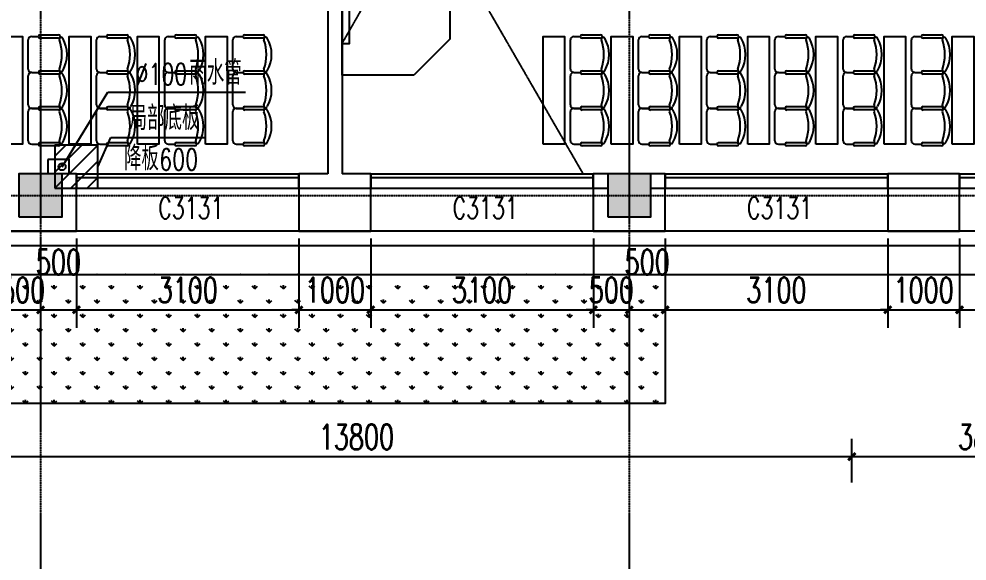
# Model space of a CAD drawing. Header units: millimetres. Extents: x 0 to 118900, y 0 to 84100.
# Drawn here: x 53398 to 66603, y 50497 to 58048 of the extents above; entities that cross this region are included whole.
import ezdxf

# ---------------------------------------------------------------- set-up
doc = ezdxf.new("R2010")
doc.units = ezdxf.units.MM
doc.linetypes.add('DASH', pattern=[0.35, 0.25, -0.1])
doc.linetypes.add('DOTE', pattern=[2.42, 2, -0.2, 0.02, -0.2])
for name, color, linetype in [('COLUMN', 2, 'Continuous'), ('DIM_LEAD', 3, 'Continuous'), ('DOTE', 1, 'DOTE'), ('EVTR', 6, 'Continuous'), ('FACADE OUTER SKIN', 6, 'Continuous'), ('FUR', 36, 'Continuous'), ('PUB_DIM', 3, 'Continuous'), ('PUB_HATCH', 8, 'Continuous'), ('PUB_TEXT', 7, 'Continuous'), ('RD-侧石线', 9, 'Continuous'), ('SEE', 5, 'Continuous'), ('STAIR', 201, 'Continuous'), ('SURFACE', 6, 'Continuous'), ('TREE4', 66, 'Continuous'), ('WALL', 2, 'Continuous'), ('WINDOW', 4, 'Continuous'), ('WINDOW_TEXT', 7, 'Continuous'), ('排水', 7, 'Continuous')]:
    doc.layers.add(name, color=color, linetype=linetype)
doc.styles.add('_TCH_DIM', font='SIMPLEX', dxfattribs={"bigfont": 'GBCBIG'})
doc.styles.add('_TCH_WINDOW', font='SIMPLEX', dxfattribs={"height": 3.5, "bigfont": 'GBCBIG'})
doc.styles.add('DIM_FONT', font='SIMPLEX', dxfattribs={"width": 0.7, "bigfont": 'GBCBIG'})
doc.dimstyles.new('_TCH_ARCH&&100', dxfattribs={"dimtxt": 350, "dimasz": 100, "dimexe": 250, "dimexo": 300, "dimgap": 100, "dimtad": 1, "dimdec": 0, "dimzin": 0, "dimdsep": 46, "dimtxsty": 'DIM_FONT', "dimblk": 'ARCHTICK', "dimcen": 0.09, "dimclrt": 7, "dimazin": 2, "dimtfac": 1, "dimtdec": 0, "dimtix": 1, "dimtmove": 2, "dimatfit": 3, "dimldrblk": 'ARCHTICK', "dimfxl": 1, "dimtolj": 1, "dimtzin": 0, "dimarcsym": 0})

# ---------------------------------------------------------------- blocks, each defined once
blk = doc.blocks.new('A$C2A1F14C1')
for p, q in [((137, 228), (351, 228)), ((0, -170), (0, 170)), ((39, 209), (117, 209)), ((351, 189), (137, 189)), ((39, -209), (117, -209)), ((137, -189), (351, -189)), ((351, -228), (137, -228))]:
    blk.add_line(p, q)
for centre, radius, start, end in [((137, 209), 19.5, 90, 270), ((351, 209), 19.5, 270, 90), ((39, 170), 39, 90, 180), ((381, 178), 21.9, 31.8908, 201.2393), ((-116, 0), 506, 340.4246, 19.5754), ((68, 0), 382, 330.2912, 29.7088), ((39, -170), 39, 180, 270), ((137, -209), 19.5, 90, 270), ((351, -209), 19.5, 270, 90), ((381, -178), 21.9, 158.7607, 328.1092)]:
    blk.add_arc(centre, radius, start, end)
blk = doc.blocks.new('80 SEATS')
at = {"layer": 'FUR'}
for points in [[(1068065, 1663756), (1068065, 1662256), (1067765, 1662256), (1067765, 1663756), (1068065, 1663756)], [(1069015, 1663756), (1069015, 1662256), (1068715, 1662256), (1068715, 1663756), (1069015, 1663756)], [(1069965, 1663756), (1069965, 1662256), (1069665, 1662256), (1069665, 1663756), (1069965, 1663756)], [(1070915, 1663756), (1070915, 1662256), (1070615, 1662256), (1070615, 1663756), (1070915, 1663756)], [(1071865, 1663756), (1071865, 1662256), (1071565, 1662256), (1071565, 1663756), (1071865, 1663756)], [(1072815, 1663756), (1072815, 1662256), (1072515, 1662256), (1072515, 1663756), (1072815, 1663756)], [(1073765, 1663756), (1073765, 1662256), (1073465, 1662256), (1073465, 1663756), (1073765, 1663756)], [(1074715, 1663756), (1074715, 1662256), (1074415, 1662256), (1074415, 1663756), (1074715, 1663756)], [(1075665, 1663756), (1075665, 1662256), (1075365, 1662256), (1075365, 1663756), (1075665, 1663756)], [(1077565, 1659332), (1077565, 1661379), (1076965, 1661379), (1076965, 1659332), (1077565, 1659332)], [(1069015, 1659356), (1069015, 1661356), (1068715, 1661356), (1068715, 1659356), (1069015, 1659356)], [(1069965, 1659356), (1069965, 1661356), (1069665, 1661356), (1069665, 1659356), (1069965, 1659356)], [(1070915, 1659356), (1070915, 1661356), (1070615, 1661356), (1070615, 1659356), (1070915, 1659356)], [(1071865, 1659356), (1071865, 1661356), (1071565, 1661356), (1071565, 1659356), (1071865, 1659356)], [(1072815, 1659356), (1072815, 1661356), (1072515, 1661356), (1072515, 1659356), (1072815, 1659356)], [(1073765, 1659356), (1073765, 1661356), (1073465, 1661356), (1073465, 1659356), (1073765, 1659356)], [(1074715, 1659356), (1074715, 1661356), (1074415, 1661356), (1074415, 1659356), (1074715, 1659356)], [(1075665, 1659356), (1075665, 1661356), (1075365, 1661356), (1075365, 1659356), (1075665, 1659356)], [(1069015, 1657456), (1069015, 1658456), (1068715, 1658456), (1068715, 1657456), (1069015, 1657456)], [(1069965, 1656956), (1069965, 1658456), (1069665, 1658456), (1069665, 1656956), (1069965, 1656956)], [(1070915, 1656956), (1070915, 1658456), (1070615, 1658456), (1070615, 1656956), (1070915, 1656956)], [(1071865, 1656956), (1071865, 1658456), (1071565, 1658456), (1071565, 1656956), (1071865, 1656956)], [(1072815, 1656956), (1072815, 1658456), (1072515, 1658456), (1072515, 1656956), (1072815, 1656956)], [(1073765, 1656956), (1073765, 1658456), (1073465, 1658456), (1073465, 1656956), (1073765, 1656956)], [(1074715, 1656956), (1074715, 1658456), (1074415, 1658456), (1074415, 1656956), (1074715, 1656956)], [(1075665, 1656956), (1075665, 1658456), (1075365, 1658456), (1075365, 1656956), (1075665, 1656956)]]:
    blk.add_lwpolyline(points, dxfattribs=at)
for points in [[(1077465, 1662794), (1078465, 1662794), (1078465, 1657917), (1077465, 1657917), (1076965, 1658417), (1076965, 1662294)], [(1078365, 1658356), (1078365, 1662356), (1078465, 1662356), (1078465, 1658356)]]:
    blk.add_lwpolyline(points, close=True, dxfattribs=at)
at = {"layer": 'SEE', "linetype": 'DASH'}
for p, q in [((1078465, 1658356), (1075117, 1664156)), ((1078465, 1662356), (1074976, 1656256))]:
    blk.add_line(p, q, dxfattribs=at)
at = {"layer": 'SEE'}
blk.add_lwpolyline([(1074765, 1658856), (1074765, 1658706), (1074365, 1658706), (1074365, 1659006), (1074765, 1659006), (1074765, 1658856), (1078365, 1659871), (1078365, 1657840)], close=True, dxfattribs=at)
at = {"layer": 'FUR', "extrusion": (0, 0, -1), "xscale": -1.198432564735413, "yscale": 1.198432445181377, "zscale": -1.198432564735413, "rotation": 180}
for p in [(-1067685, 1663506), (-1068635, 1663506), (-1069585, 1663506), (-1070535, 1663506), (-1071485, 1663506), (-1072435, 1663506), (-1073385, 1663506), (-1074335, 1663506), (-1075285, 1663506), (-1067685, 1663006), (-1068635, 1663006), (-1069585, 1663006), (-1070535, 1663006), (-1071485, 1663006), (-1072435, 1663006), (-1073385, 1663006), (-1074335, 1663006), (-1075285, 1663006), (-1067685, 1662506), (-1068635, 1662506), (-1069585, 1662506), (-1070535, 1662506), (-1071485, 1662506), (-1072435, 1662506), (-1073385, 1662506), (-1074335, 1662506), (-1075285, 1662506)]:
    blk.add_blockref('A$C2A1F14C1', p, dxfattribs=at)
at = {"layer": 'FUR', "xscale": -1.198432564735413, "yscale": 1.198432445181377, "zscale": 1.198432564735413}
for p in [(1068635, 1661106), (1069585, 1661106), (1070535, 1661106), (1071485, 1661106), (1072435, 1661106), (1073385, 1661106), (1074335, 1661106), (1075285, 1661106), (1068635, 1660606), (1069585, 1660606), (1070535, 1660606), (1071485, 1660606), (1072435, 1660606), (1073385, 1660606), (1074335, 1660606), (1075285, 1660606), (1068635, 1660106), (1069585, 1660106), (1070535, 1660106), (1071485, 1660106), (1072435, 1660106), (1073385, 1660106), (1074335, 1660106), (1075285, 1660106), (1068635, 1659629), (1069585, 1659629), (1070535, 1659629), (1071485, 1659629), (1072435, 1659629), (1073385, 1659629), (1074335, 1659629), (1075285, 1659629), (1068635, 1658206), (1069585, 1658206), (1070535, 1658206), (1071485, 1658206), (1072435, 1658206), (1073385, 1658206), (1074335, 1658206), (1075285, 1658206), (1068635, 1657706), (1069585, 1657706), (1070535, 1657706), (1071485, 1657706), (1072435, 1657706), (1073385, 1657706), (1074335, 1657706), (1075285, 1657706), (1069585, 1657206), (1070535, 1657206), (1071485, 1657206), (1072435, 1657206), (1073385, 1657206), (1074335, 1657206), (1075285, 1657206)]:
    blk.add_blockref('A$C2A1F14C1', p, dxfattribs=at)
blk = doc.blocks.new('WATER PIPE 05')
at = {"layer": 'EVTR', "ltscale": 20}
blk.add_circle((545014, 853251), 50, dxfattribs=at)
at = {"layer": 'SURFACE', "ltscale": 20}
blk.add_lwpolyline([(545114, 853151), (545114, 853351), (544814, 853351)], dxfattribs=at)
blk = doc.blocks.new('AXIS-NET-07')
at = {"layer": 'DOTE'}
for p, q in [((760744, 1612362.8), (760744, 1540152.8)), ((768944, 1612362.8), (768944, 1540152.8)), ((716444, 1589852.8), (796044, 1589852.8))]:
    blk.add_line(p, q, dxfattribs=at)
blk = doc.blocks.new('_FZH')
blk.add_lwpolyline([(-0.5, -0.5), (0.5, -0.5), (0.5, 0.5), (-0.5, 0.5)], close=True)
at = {"layer": 'PUB_HATCH'}
blk.add_solid([(-0.5, -0.5), (0.5, -0.5), (-0.5, 0.5), (0.5, 0.5)], dxfattribs=at)
blk = doc.blocks.new('$WINLIB2D$00000004')
at = {"color": 0}
for points in [[(-0.5, 0.5), (-0.5, -0.5)], [(-0.5, 0.5), (0.5, 0.5)], [(0.5, -0.5), (0.5, 0.5)], [(-0.5, 0.2406), (0.5, 0.2406)], [(-0.5, -0.5), (0.5, -0.5)]]:
    blk.add_lwpolyline(points, dxfattribs=at)
blk = doc.blocks.new('_ArchTick')
at = {"color": 0, "linetype": 'ByBlock', "const_width": 0.4}
blk.add_lwpolyline([(-0.5, -0.5), (0.5, 0.5)], dxfattribs=at)
blk = doc.blocks.new('*D486')
at = {"layer": 'Defpoints', "color": 0, "transparency": 16777216}
for p in [(64998, 51951), (51198, 51290), (64998, 51290)]:
    blk.add_point(p, dxfattribs=at)
at = {"layer": 'PUB_DIM', "color": 0, "lineweight": -2, "transparency": 16777216}
for p, q in [((51198, 51590), (51198, 52201)), ((64998, 51590), (64998, 52201)), ((51198, 51951), (64998, 51951))]:
    blk.add_line(p, q, dxfattribs=at)
at = {"layer": 'PUB_DIM', "color": 0, "lineweight": -2, "transparency": 16777216, "xscale": 100, "yscale": 100, "zscale": 100, "rotation": 180}
blk.add_blockref('_ArchTick', (51198, 51951), dxfattribs=at)
at = {"layer": 'PUB_DIM', "color": 0, "lineweight": -2, "transparency": 16777216, "xscale": 100, "yscale": 100, "zscale": 100}
blk.add_blockref('_ArchTick', (64998, 51951), dxfattribs=at)
at = {"layer": 'PUB_DIM', "color": 7, "transparency": 16777216, "insert": (58098, 52226), "char_height": 350, "attachment_point": 5, "style": 'DIM_FONT'}
blk.add_mtext('\\A1;13800', dxfattribs=at)
blk = doc.blocks.new('*D487')
at = {"layer": 'Defpoints', "color": 0, "transparency": 16777216}
for p in [(68798, 51951), (64998, 51290), (68798, 51290)]:
    blk.add_point(p, dxfattribs=at)
at = {"layer": 'PUB_DIM', "color": 0, "lineweight": -2, "transparency": 16777216}
for p, q in [((64998, 51590), (64998, 52201)), ((68798, 51590), (68798, 52201)), ((64998, 51951), (68798, 51951))]:
    blk.add_line(p, q, dxfattribs=at)
at = {"layer": 'PUB_DIM', "color": 0, "lineweight": -2, "transparency": 16777216, "xscale": 100, "yscale": 100, "zscale": 100, "rotation": 180}
blk.add_blockref('_ArchTick', (64998, 51951), dxfattribs=at)
at = {"layer": 'PUB_DIM', "color": 0, "lineweight": -2, "transparency": 16777216, "xscale": 100, "yscale": 100, "zscale": 100}
blk.add_blockref('_ArchTick', (68798, 51951), dxfattribs=at)
at = {"layer": 'PUB_DIM', "color": 7, "transparency": 16777216, "insert": (66898, 52226), "char_height": 350, "attachment_point": 5, "style": 'DIM_FONT'}
blk.add_mtext('\\A1;3800', dxfattribs=at)
blk = doc.blocks.new('*D727')
at = {"layer": 'Defpoints', "color": 0, "transparency": 16777216}
for p in [(53198, 55290), (53698, 55290), (53698, 53996)]:
    blk.add_point(p, dxfattribs=at)
at = {"layer": 'PUB_DIM', "color": 0, "lineweight": -2, "transparency": 16777216}
for p, q in [((53198, 54990), (53198, 53746)), ((53698, 54990), (53698, 53746)), ((53198, 53996), (53098, 53996)), ((53198, 53996), (53698, 53996)), ((53698, 53996), (53798, 53996))]:
    blk.add_line(p, q, dxfattribs=at)
at = {"layer": 'PUB_DIM', "color": 0, "lineweight": -2, "transparency": 16777216, "xscale": 100, "yscale": 100, "zscale": 100}
blk.add_blockref('_ArchTick', (53198, 53996), dxfattribs=at)
at = {"layer": 'PUB_DIM', "color": 0, "lineweight": -2, "transparency": 16777216, "xscale": 100, "yscale": 100, "zscale": 100, "rotation": 180}
blk.add_blockref('_ArchTick', (53698, 53996), dxfattribs=at)
at = {"layer": 'PUB_DIM', "color": 7, "transparency": 16777216, "insert": (53448, 54271), "char_height": 350, "attachment_point": 5, "style": 'DIM_FONT'}
blk.add_mtext('\\A1;500', dxfattribs=at)
blk = doc.blocks.new('*D728')
at = {"layer": 'Defpoints', "color": 0, "transparency": 16777216}
for p in [(53698, 55290), (54198, 55290), (54198, 53996)]:
    blk.add_point(p, dxfattribs=at)
at = {"layer": 'PUB_DIM', "color": 0, "lineweight": -2, "transparency": 16777216}
for p, q in [((53698, 54990), (53698, 53746)), ((54198, 54990), (54198, 53746)), ((53698, 53996), (54198, 53996))]:
    blk.add_line(p, q, dxfattribs=at)
at = {"layer": 'PUB_DIM', "color": 0, "lineweight": -2, "transparency": 16777216, "xscale": 100, "yscale": 100, "zscale": 100, "rotation": 180}
blk.add_blockref('_ArchTick', (53698, 53996), dxfattribs=at)
at = {"layer": 'PUB_DIM', "color": 0, "lineweight": -2, "transparency": 16777216, "xscale": 100, "yscale": 100, "zscale": 100}
blk.add_blockref('_ArchTick', (54198, 53996), dxfattribs=at)
at = {"layer": 'PUB_DIM', "color": 7, "transparency": 16777216, "insert": (53948, 54662), "char_height": 350, "attachment_point": 5, "style": 'DIM_FONT'}
blk.add_mtext('\\A1;500', dxfattribs=at)
blk = doc.blocks.new('*D729')
at = {"layer": 'Defpoints', "color": 0, "transparency": 16777216}
for p in [(54198, 55290), (57298, 55290), (57298, 53996)]:
    blk.add_point(p, dxfattribs=at)
at = {"layer": 'PUB_DIM', "color": 0, "lineweight": -2, "transparency": 16777216}
for p, q in [((54198, 54990), (54198, 53746)), ((57298, 54990), (57298, 53746)), ((54198, 53996), (57298, 53996))]:
    blk.add_line(p, q, dxfattribs=at)
at = {"layer": 'PUB_DIM', "color": 0, "lineweight": -2, "transparency": 16777216, "xscale": 100, "yscale": 100, "zscale": 100, "rotation": 180}
blk.add_blockref('_ArchTick', (54198, 53996), dxfattribs=at)
at = {"layer": 'PUB_DIM', "color": 0, "lineweight": -2, "transparency": 16777216, "xscale": 100, "yscale": 100, "zscale": 100}
blk.add_blockref('_ArchTick', (57298, 53996), dxfattribs=at)
at = {"layer": 'PUB_DIM', "color": 7, "transparency": 16777216, "insert": (55748, 54271), "char_height": 350, "attachment_point": 5, "style": 'DIM_FONT'}
blk.add_mtext('\\A1;3100', dxfattribs=at)
blk = doc.blocks.new('*D730')
at = {"layer": 'Defpoints', "color": 0, "transparency": 16777216}
for p in [(57298, 55290), (58298, 55290), (58298, 53996)]:
    blk.add_point(p, dxfattribs=at)
at = {"layer": 'PUB_DIM', "color": 0, "lineweight": -2, "transparency": 16777216}
for p, q in [((57298, 54990), (57298, 53746)), ((58298, 54990), (58298, 53746)), ((57298, 53996), (57198, 53996)), ((57298, 53996), (58298, 53996)), ((58298, 53996), (58398, 53996))]:
    blk.add_line(p, q, dxfattribs=at)
at = {"layer": 'PUB_DIM', "color": 0, "lineweight": -2, "transparency": 16777216, "xscale": 100, "yscale": 100, "zscale": 100}
blk.add_blockref('_ArchTick', (57298, 53996), dxfattribs=at)
at = {"layer": 'PUB_DIM', "color": 0, "lineweight": -2, "transparency": 16777216, "xscale": 100, "yscale": 100, "zscale": 100, "rotation": 180}
blk.add_blockref('_ArchTick', (58298, 53996), dxfattribs=at)
at = {"layer": 'PUB_DIM', "color": 7, "transparency": 16777216, "insert": (57798, 54271), "char_height": 350, "attachment_point": 5, "style": 'DIM_FONT'}
blk.add_mtext('\\A1;1000', dxfattribs=at)
blk = doc.blocks.new('*D731')
at = {"layer": 'Defpoints', "color": 0, "transparency": 16777216}
for p in [(58298, 55290), (61398, 55290), (61398, 53996)]:
    blk.add_point(p, dxfattribs=at)
at = {"layer": 'PUB_DIM', "color": 0, "lineweight": -2, "transparency": 16777216}
for p, q in [((58298, 54990), (58298, 53746)), ((61398, 54990), (61398, 53746)), ((58298, 53996), (61398, 53996))]:
    blk.add_line(p, q, dxfattribs=at)
at = {"layer": 'PUB_DIM', "color": 0, "lineweight": -2, "transparency": 16777216, "xscale": 100, "yscale": 100, "zscale": 100, "rotation": 180}
blk.add_blockref('_ArchTick', (58298, 53996), dxfattribs=at)
at = {"layer": 'PUB_DIM', "color": 0, "lineweight": -2, "transparency": 16777216, "xscale": 100, "yscale": 100, "zscale": 100}
blk.add_blockref('_ArchTick', (61398, 53996), dxfattribs=at)
at = {"layer": 'PUB_DIM', "color": 7, "transparency": 16777216, "insert": (59848, 54271), "char_height": 350, "attachment_point": 5, "style": 'DIM_FONT'}
blk.add_mtext('\\A1;3100', dxfattribs=at)
blk = doc.blocks.new('*D732')
at = {"layer": 'Defpoints', "color": 0, "transparency": 16777216}
for p in [(61398, 55290), (61898, 55290), (61898, 53996)]:
    blk.add_point(p, dxfattribs=at)
at = {"layer": 'PUB_DIM', "color": 0, "lineweight": -2, "transparency": 16777216}
for p, q in [((61398, 54990), (61398, 53746)), ((61898, 54990), (61898, 53746)), ((61398, 53996), (61298, 53996)), ((61398, 53996), (61898, 53996)), ((61898, 53996), (61998, 53996))]:
    blk.add_line(p, q, dxfattribs=at)
at = {"layer": 'PUB_DIM', "color": 0, "lineweight": -2, "transparency": 16777216, "xscale": 100, "yscale": 100, "zscale": 100}
blk.add_blockref('_ArchTick', (61398, 53996), dxfattribs=at)
at = {"layer": 'PUB_DIM', "color": 0, "lineweight": -2, "transparency": 16777216, "xscale": 100, "yscale": 100, "zscale": 100, "rotation": 180}
blk.add_blockref('_ArchTick', (61898, 53996), dxfattribs=at)
at = {"layer": 'PUB_DIM', "color": 7, "transparency": 16777216, "insert": (61648, 54271), "char_height": 350, "attachment_point": 5, "style": 'DIM_FONT'}
blk.add_mtext('\\A1;500', dxfattribs=at)
blk = doc.blocks.new('*D733')
at = {"layer": 'Defpoints', "color": 0, "transparency": 16777216}
for p in [(61898, 55290), (62398, 55290), (62398, 53996)]:
    blk.add_point(p, dxfattribs=at)
at = {"layer": 'PUB_DIM', "color": 0, "lineweight": -2, "transparency": 16777216}
for p, q in [((61898, 54990), (61898, 53746)), ((62398, 54990), (62398, 53746)), ((61898, 53996), (62398, 53996))]:
    blk.add_line(p, q, dxfattribs=at)
at = {"layer": 'PUB_DIM', "color": 0, "lineweight": -2, "transparency": 16777216, "xscale": 100, "yscale": 100, "zscale": 100, "rotation": 180}
blk.add_blockref('_ArchTick', (61898, 53996), dxfattribs=at)
at = {"layer": 'PUB_DIM', "color": 0, "lineweight": -2, "transparency": 16777216, "xscale": 100, "yscale": 100, "zscale": 100}
blk.add_blockref('_ArchTick', (62398, 53996), dxfattribs=at)
at = {"layer": 'PUB_DIM', "color": 7, "transparency": 16777216, "insert": (62148, 54662), "char_height": 350, "attachment_point": 5, "style": 'DIM_FONT'}
blk.add_mtext('\\A1;500', dxfattribs=at)
blk = doc.blocks.new('*D734')
at = {"layer": 'Defpoints', "color": 0, "transparency": 16777216}
for p in [(62398, 55290), (65498, 55290), (65498, 53996)]:
    blk.add_point(p, dxfattribs=at)
at = {"layer": 'PUB_DIM', "color": 0, "lineweight": -2, "transparency": 16777216}
for p, q in [((62398, 54990), (62398, 53746)), ((65498, 54990), (65498, 53746)), ((62398, 53996), (65498, 53996))]:
    blk.add_line(p, q, dxfattribs=at)
at = {"layer": 'PUB_DIM', "color": 0, "lineweight": -2, "transparency": 16777216, "xscale": 100, "yscale": 100, "zscale": 100, "rotation": 180}
blk.add_blockref('_ArchTick', (62398, 53996), dxfattribs=at)
at = {"layer": 'PUB_DIM', "color": 0, "lineweight": -2, "transparency": 16777216, "xscale": 100, "yscale": 100, "zscale": 100}
blk.add_blockref('_ArchTick', (65498, 53996), dxfattribs=at)
at = {"layer": 'PUB_DIM', "color": 7, "transparency": 16777216, "insert": (63948, 54271), "char_height": 350, "attachment_point": 5, "style": 'DIM_FONT'}
blk.add_mtext('\\A1;3100', dxfattribs=at)
blk = doc.blocks.new('*D735')
at = {"layer": 'Defpoints', "color": 0, "transparency": 16777216}
for p in [(65498, 55290), (66498, 55290), (66498, 53996)]:
    blk.add_point(p, dxfattribs=at)
at = {"layer": 'PUB_DIM', "color": 0, "lineweight": -2, "transparency": 16777216}
for p, q in [((65498, 54990), (65498, 53746)), ((66498, 54990), (66498, 53746)), ((65498, 53996), (65398, 53996)), ((65498, 53996), (66498, 53996)), ((66498, 53996), (66598, 53996))]:
    blk.add_line(p, q, dxfattribs=at)
at = {"layer": 'PUB_DIM', "color": 0, "lineweight": -2, "transparency": 16777216, "xscale": 100, "yscale": 100, "zscale": 100}
blk.add_blockref('_ArchTick', (65498, 53996), dxfattribs=at)
at = {"layer": 'PUB_DIM', "color": 0, "lineweight": -2, "transparency": 16777216, "xscale": 100, "yscale": 100, "zscale": 100, "rotation": 180}
blk.add_blockref('_ArchTick', (66498, 53996), dxfattribs=at)
at = {"layer": 'PUB_DIM', "color": 7, "transparency": 16777216, "insert": (65998, 54271), "char_height": 350, "attachment_point": 5, "style": 'DIM_FONT'}
blk.add_mtext('\\A1;1000', dxfattribs=at)
blk = doc.blocks.new('*D736')
at = {"layer": 'Defpoints', "color": 0, "transparency": 16777216}
for p in [(66498, 55290), (69598, 55290), (69598, 53996)]:
    blk.add_point(p, dxfattribs=at)
at = {"layer": 'PUB_DIM', "color": 0, "lineweight": -2, "transparency": 16777216}
for p, q in [((66498, 54990), (66498, 53746)), ((69598, 54990), (69598, 53746)), ((66498, 53996), (69598, 53996))]:
    blk.add_line(p, q, dxfattribs=at)
at = {"layer": 'PUB_DIM', "color": 0, "lineweight": -2, "transparency": 16777216, "xscale": 100, "yscale": 100, "zscale": 100, "rotation": 180}
blk.add_blockref('_ArchTick', (66498, 53996), dxfattribs=at)
at = {"layer": 'PUB_DIM', "color": 0, "lineweight": -2, "transparency": 16777216, "xscale": 100, "yscale": 100, "zscale": 100}
blk.add_blockref('_ArchTick', (69598, 53996), dxfattribs=at)
at = {"layer": 'PUB_DIM', "color": 7, "transparency": 16777216, "insert": (68048, 54271), "char_height": 350, "attachment_point": 5, "style": 'DIM_FONT'}
blk.add_mtext('\\A1;3100', dxfattribs=at)

msp = doc.modelspace()

# ---------------------------------------------------------------- hatches: boundary and pattern name
at = {"layer": 'STAIR'}
h = msp.add_hatch(dxfattribs=at)
h.set_pattern_fill('ANSI31', color=256, scale=100, style=0)
h.set_pattern_definition([(45, (53897.56, 55689.89), (-112.253, 112.253), [])])
h.paths.add_polyline_path([(53897.6, 55689.9), (54497.6, 55689.9), (54497.6, 56289.9), (53897.6, 56289.9)])
at = {"layer": 'TREE4'}
h = msp.add_hatch(dxfattribs=at)
h.set_pattern_fill('GRASS', color=256, scale=100, style=0)
h.set_pattern_definition([(90, (49097.56, 52689.89), (-199.559, 199.559), [52.916, -346.202]), (45, (49097.56, 52689.9), (-199.559, 199.559), [52.916, -229.303]), (135, (49097.56, 52689.9), (-199.559, -199.559), [52.916, -229.303])])
h.paths.add_polyline_path([(49097.6, 54489.9), (62397.6, 54489.9), (62397.6, 52689.9), (49097.6, 52689.9)])

# ---------------------------------------------------------------- linework, layer by layer
at = {"layer": 'DIM_LEAD'}
for p, q in [((53998.6, 55989.9), (54635.2, 57027.4)), ((54635.2, 57027.4), (56554.2, 57027.4)), ((54497.6, 55989.9), (54675.5, 56394.5)), ((54675.5, 56394.5), (55997.2, 56394.5))]:
    msp.add_line(p, q, dxfattribs=at)
at = {"layer": 'FACADE OUTER SKIN', "ltscale": 20}
for points in [[(53197.6, 55689.9), (53197.6, 55089.9), (54197.6, 55089.9), (54197.6, 55689.9)], [(57297.6, 55689.9), (57297.6, 55089.9), (58297.6, 55089.9), (58297.6, 55689.9)], [(61397.6, 55689.9), (61397.6, 55089.9), (62397.6, 55089.9), (62397.6, 55689.9)], [(65497.6, 55689.9), (65497.6, 55089.9), (66497.6, 55089.9), (66497.6, 55689.9)]]:
    msp.add_lwpolyline(points, dxfattribs=at)
at = {"layer": 'RD-侧石线'}
msp.add_lwpolyline([(45797.6, 31989.5, -1.9943997), (55387.6, 44832.1, 0.3382133), (66964.7, 35989.5), (81497.7, 35989.5, 0.4142115), (93497.6, 47989.5), (93497.6, 83100)], format="xyb", dxfattribs=at)
at = {"layer": 'SEE', "ltscale": 20}
msp.add_lwpolyline([(69597.6, 55089.9), (29597.6, 55089.9)], dxfattribs=at)
at = {"layer": 'STAIR'}
msp.add_lwpolyline([(53897.6, 55689.9), (54497.6, 55689.9), (54497.6, 56289.9), (53897.6, 56289.9)], close=True, dxfattribs=at)
at = {"layer": 'SURFACE', "ltscale": 20}
msp.add_lwpolyline([(53797.6, 56089.9), (53797.6, 55889.9)], dxfattribs=at)
at = {"layer": 'TREE4', "ltscale": 20}
msp.add_lwpolyline([(49097.6, 54489.9), (62397.6, 54489.9), (62397.6, 52689.9), (49097.6, 52689.9)], close=True, dxfattribs=at)
at = {"layer": 'WALL'}
for p, q in [((57697.6, 62989.9), (57697.6, 55889.9)), ((57897.6, 62989.9), (57897.6, 55889.9)), ((54197.6, 55889.9), (53997.6, 55889.9)), ((54197.6, 55689.9), (54197.6, 55889.9)), ((57697.6, 55889.9), (57297.6, 55889.9)), ((57297.6, 55889.9), (57297.6, 55689.9)), ((58297.6, 55889.9), (57897.6, 55889.9)), ((58297.6, 55689.9), (58297.6, 55889.9)), ((61597.6, 55889.9), (61397.6, 55889.9)), ((61397.6, 55889.9), (61397.6, 55689.9)), ((62397.6, 55889.9), (62197.6, 55889.9)), ((62397.6, 55689.9), (62397.6, 55889.9)), ((66497.6, 55889.9), (65497.6, 55889.9)), ((65497.6, 55889.9), (65497.6, 55689.9)), ((66497.6, 55689.9), (66497.6, 55889.9)), ((53997.6, 55689.9), (54197.6, 55689.9)), ((57297.6, 55689.9), (57797.6, 55689.9)), ((57797.6, 55689.9), (58297.6, 55689.9)), ((61397.6, 55689.9), (61597.6, 55689.9)), ((62197.6, 55689.9), (62397.6, 55689.9)), ((65497.6, 55689.9), (66497.6, 55689.9))]:
    msp.add_line(p, q, dxfattribs=at)
at = {"layer": '排水'}
msp.add_lwpolyline([(70597.6, 30889.9), (29497.6, 30889.9), (29497.6, 54489.9), (67997.6, 54489.9), (67997.6, 37289.9), (87597.1, 37289.9), (87597.1, 76689.9), (61397.6, 76689.9), (61397.6, 76289.9), (87197.1, 76289.9), (87197.1, 37689.9), (68397.6, 37689.9), (68397.6, 54889.9), (29097.6, 54889.9), (29097.6, 51789.9)], dxfattribs=at)

# ---------------------------------------------------------------- block references
at = {"layer": 'COLUMN', "xscale": 600, "yscale": 600, "zscale": 600}
for p in [(53697.6, 55589.9), (61897.6, 55589.9)]:
    msp.add_blockref('_FZH', p, dxfattribs=at)
at = {"layer": 'DOTE'}
msp.add_blockref('AXIS-NET-07', (-707046.5, -1534262.9), dxfattribs=at)
at = {"layer": 'SEE', "rotation": 180}
for p in [(1124062.9, 1720059.4), (1136362.9, 1720059.4)]:
    msp.add_blockref('80 SEATS', p, dxfattribs=at)
at = {"layer": 'SURFACE'}
msp.add_blockref('WATER PIPE 05', (-491016, -797261.1), dxfattribs=at)
at = {"layer": 'WINDOW'}
ref = msp.add_blockref('$WINLIB2D$00000004', (55747.6, 55789.9), dxfattribs=dict(at, xscale=3100, yscale=200, zscale=3100))
ref.add_attrib('A', 'C3131', (55337.6, 55266.1), dxfattribs={"layer": 'WINDOW_TEXT', "ltscale": 20, "height": 297.5, "style": '_TCH_WINDOW', "width": 0.705882})
ref = msp.add_blockref('$WINLIB2D$00000004', (59847.6, 55789.9), dxfattribs=dict(at, xscale=3100, yscale=200, zscale=3100))
ref.add_attrib('A', 'C3131', (59437.6, 55266.1), dxfattribs={"layer": 'WINDOW_TEXT', "ltscale": 20, "height": 297.5, "style": '_TCH_WINDOW', "width": 0.705882})
ref = msp.add_blockref('$WINLIB2D$00000004', (63947.6, 55789.9), dxfattribs=dict(at, xscale=3100, yscale=200, zscale=3100))
ref.add_attrib('A', 'C3131', (63537.6, 55266.1), dxfattribs={"layer": 'WINDOW_TEXT', "ltscale": 20, "height": 297.5, "style": '_TCH_WINDOW', "width": 0.705882})
ref = msp.add_blockref('$WINLIB2D$00000004', (68047.6, 55789.9), dxfattribs=dict(at, xscale=3100, yscale=200, zscale=3100))
ref.add_attrib('A', 'C3131', (67637.6, 55266.1), dxfattribs={"layer": 'WINDOW_TEXT', "ltscale": 20, "height": 297.5, "style": '_TCH_WINDOW', "width": 0.705882})

# ---------------------------------------------------------------- texts
at = {"layer": 'PUB_TEXT', "style": '_TCH_DIM'}
for s, p in [('雨水管', (55771.6, 57132.4)), ('局部底板', (54939, 56499.5)), ('降板', (54860.7, 55939.5))]:
    msp.add_text(s, height=337.59, dxfattribs=at).set_placement(p)
at = {"layer": 'PUB_TEXT', "style": '_TCH_DIM', "width": 0.705882}
for s, p in [('%%c100', (55021.6, 57132.4)), ('600', (55352.2, 55939.5))]:
    msp.add_text(s, height=297.5, dxfattribs=at).set_placement(p)

# ---------------------------------------------------------------- dimensions: what is measured, and where the dimension line sits
at = {"layer": 'PUB_DIM'}
for p1, p2, distance, picture, middle in [((53197.6, 55289.9), (53697.6, 55289.9), -1293.6, '*D727', (53447.6, 54271.3)), ((54197.6, 55289.9), (57297.6, 55289.9), -1293.6, '*D729', (55747.6, 54271.3)), ((57297.6, 55289.9), (58297.6, 55289.9), -1293.6, '*D730', (57797.6, 54271.3)), ((58297.6, 55289.9), (61397.6, 55289.9), -1293.6, '*D731', (59847.6, 54271.3)), ((61397.6, 55289.9), (61897.6, 55289.9), -1293.6, '*D732', (61647.6, 54271.3)), ((62397.6, 55289.9), (65497.6, 55289.9), -1293.6, '*D734', (63947.6, 54271.3)), ((65497.6, 55289.9), (66497.6, 55289.9), -1293.6, '*D735', (65997.6, 54271.3)), ((66497.6, 55289.9), (69597.6, 55289.9), -1293.6, '*D736', (68047.6, 54271.3)), ((51197.6, 51289.9), (64997.6, 51289.9), 660.8, '*D486', (58097.6, 52225.7)), ((64997.6, 51289.9), (68797.6, 51289.9), 660.8, '*D487', (66897.6, 52225.7))]:
    dim = msp.add_aligned_dim(p1=p1, p2=p2, distance=distance, dimstyle='_TCH_ARCH&&100', dxfattribs=at)
    dim.commit()
    dim.dimension.update_dxf_attribs({"geometry": picture, "text_midpoint": middle})
for base, p1, p2, picture, middle in [((54197.6, 53996.3), (53697.6, 55289.9), (54197.6, 55289.9), '*D728', (53947.6, 54661.9)), ((62397.6, 53996.3), (61897.6, 55289.9), (62397.6, 55289.9), '*D733', (62147.6, 54661.9))]:
    dim = msp.add_linear_dim(base=base, p1=p1, p2=p2, angle=360, dimstyle='_TCH_ARCH&&100', dxfattribs=at)
    dim.commit()
    dim.dimension.update_dxf_attribs({"geometry": picture, "text_midpoint": middle, "dimtype": 161})

doc.saveas('drawing.dxf')
